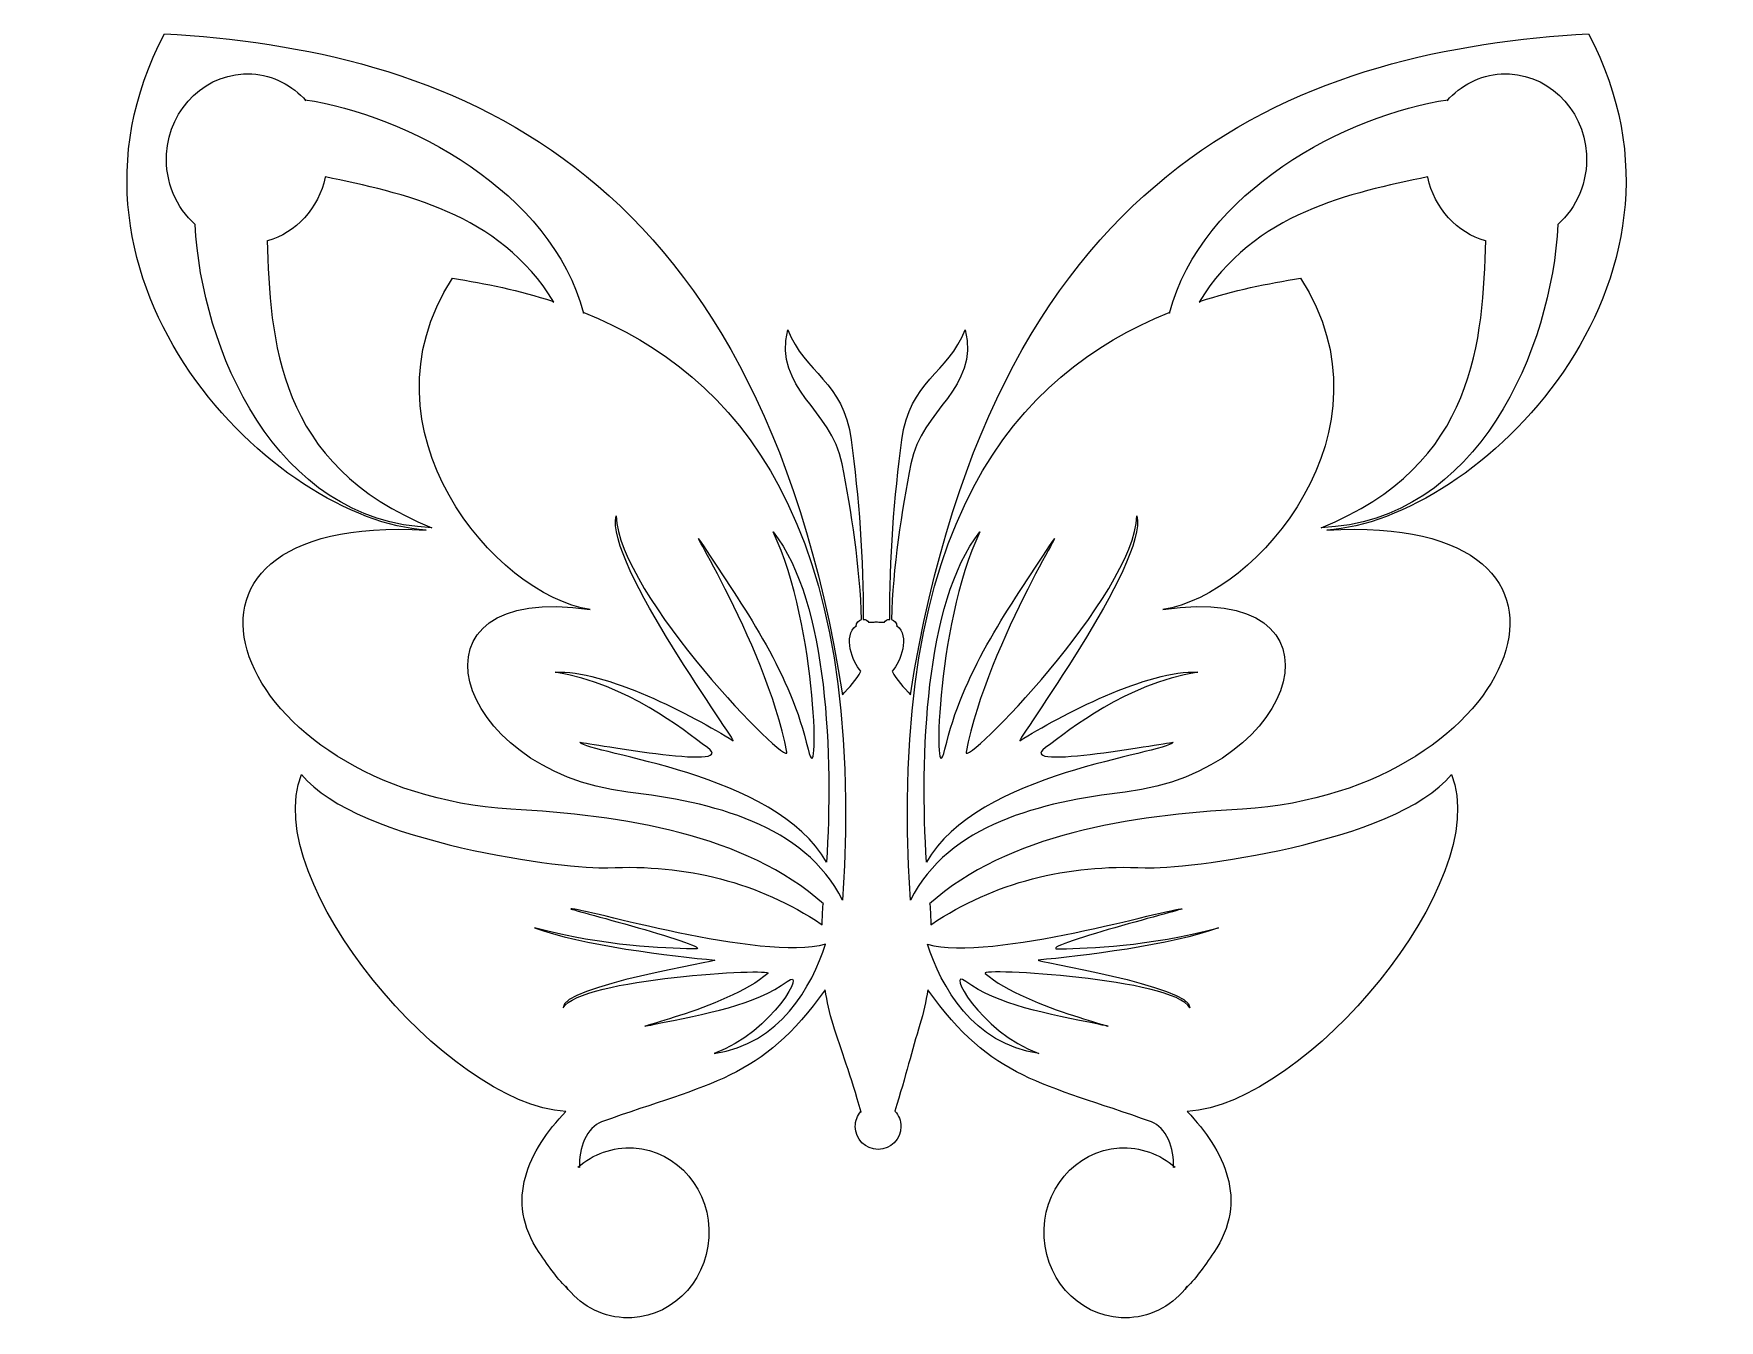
# Model space of a CAD drawing. Header units: centimetres. Extents: x -8.5 to 8.5, y -6.5 to 6.4.
import ezdxf

# ---------------------------------------------------------------- set-up
doc = ezdxf.new("R2010")
doc.units = ezdxf.units.CM
doc.header["$MEASUREMENT"] = 0
doc.layers.add('Camada 1', color=7, linetype='Continuous')

msp = doc.modelspace()

# ---------------------------------------------------------------- linework, layer by layer
at = {"layer": 'Camada 1'}
for points, knots in [([(0.53287, -2.28937), (1.31014, -1.5909), (2.5436, -1.40304), (3.6707, -1.33724), (3.6707, -1.33724), (6.45867, -1.17439), (7.59603, 1.64252), (4.51755, 1.46277), (4.51755, 1.46277), (6.02607, 1.55084), (8.45637, 3.94061), (7.14555, 6.44368), (7.14555, 6.44368), (4.37759, 6.28202), (1.19507, 5.2411), (0.34121, -0.18972), (0.34121, -0.18972), (0.34121, -0.18972), (0.34121, -0.19231), (0.34121, -0.19231), (0.34121, -0.19231), (0.27686, -0.11455), (0.19733, -0.04388), (0.1587, 0.04775), (0.1587, 0.04775), (0.24215, 0.13596), (0.33814, 0.40316), (0.20521, 0.5008), (0.20521, 0.5008), (0.20521, 0.5008), (0.20418, 0.49913), (0.20418, 0.49913), (0.20418, 0.49913), (0.2023, 0.53165), (0.17918, 0.55779), (0.14936, 0.56451), (0.14936, 0.56451), (0.16277, 1.07984), (0.25353, 1.65962), (0.34515, 2.12801), (0.34515, 2.12801), (0.45413, 2.68485), (1.02947, 2.87175), (0.89109, 3.47191), (0.89109, 3.47191), (0.7176, 3.03744), (0.33213, 2.957), (0.25392, 2.36825), (0.25392, 2.36825), (0.17875, 1.80212), (0.12634, 1.15786), (0.13515, 0.56501), (0.13515, 0.56501), (0.13515, 0.56501), (0.1302, 0.56607), (0.1302, 0.56607), (0.1302, 0.56607), (0.10805, 0.56475), (0.0889, 0.55311), (0.07707, 0.53599), (0.07707, 0.53599), (0.07707, 0.53599), (0.07583, 0.53702), (0.07583, 0.53702), (0.07583, 0.53702), (0.06705, 0.5371), (0.05792, 0.53686), (0.04842, 0.53633), (0.04842, 0.53633), (0.03104, 0.53532), (0.01394, 0.54252), (-0.001, 0.53988), (-0.001, 0.53988), (-0.01595, 0.54255), (-0.03111, 0.53533), (-0.04847, 0.53633), (-0.04847, 0.53633), (-0.05797, 0.53689), (-0.0671, 0.5371), (-0.07588, 0.53702), (-0.07588, 0.53702), (-0.07588, 0.53702), (-0.07712, 0.53599), (-0.07712, 0.53599), (-0.07712, 0.53599), (-0.08895, 0.55308), (-0.10808, 0.56475), (-0.13025, 0.56607), (-0.13025, 0.56607), (-0.13025, 0.56607), (-0.1352, 0.56501), (-0.1352, 0.56501), (-0.1352, 0.56501), (-0.12639, 1.15786), (-0.17878, 1.80212), (-0.25397, 2.36825), (-0.25397, 2.36825), (-0.33218, 2.957), (-0.71763, 3.03743), (-0.89114, 3.47191), (-0.89114, 3.47191), (-1.02949, 2.87173), (-0.45418, 2.68483), (-0.3452, 2.12801), (-0.3452, 2.12801), (-0.25357, 1.65962), (-0.16282, 1.07984), (-0.14941, 0.56451), (-0.14941, 0.56451), (-0.17923, 0.55779), (-0.20235, 0.53165), (-0.20423, 0.49913), (-0.20423, 0.49913), (-0.20423, 0.49913), (-0.20526, 0.5008), (-0.20526, 0.5008), (-0.20526, 0.5008), (-0.33819, 0.40317), (-0.2422, 0.13597), (-0.15875, 0.04775), (-0.15875, 0.04775), (-0.19738, -0.04388), (-0.27694, -0.11455), (-0.34126, -0.19231), (-0.34126, -0.19231), (-0.34126, -0.19231), (-0.34126, -0.18972), (-0.34126, -0.18972), (-0.34126, -0.18972), (-1.19507, 5.24109), (-4.37756, 6.28202), (-7.14555, 6.44368), (-7.14555, 6.44368), (-8.45638, 3.94062), (-6.02607, 1.55085), (-4.51755, 1.46277), (-4.51755, 1.46277), (-7.59606, 1.64253), (-6.45867, -1.17438), (-3.6707, -1.33724), (-3.6707, -1.33724), (-2.5436, -1.40304), (-1.31014, -1.5909), (-0.53287, -2.28937), (-0.53287, -2.28937), (-0.53287, -2.28937), (-0.53639, -2.29307), (-0.53639, -2.29307), (-0.53639, -2.29307), (-0.54025, -2.36266), (-0.54343, -2.43131), (-0.54549, -2.49926), (-0.54549, -2.49926), (-0.54549, -2.49926), (-0.55464, -2.4928), (-0.55464, -2.4928), (-0.55464, -2.4928), (-1.17731, -2.07341), (-1.91531, -1.8886), (-2.69475, -1.92752), (-2.69475, -1.92752), (-3.07594, -1.94654), (-5.20689, -1.68212), (-5.76945, -0.99007), (-5.76945, -0.99007), (-6.19588, -2.05758), (-4.3085, -4.3031), (-3.11822, -4.37266), (-3.11822, -4.37266), (-3.48506, -4.76395), (-3.74198, -5.26626), (-3.38339, -5.78855), (-3.38339, -5.78855), (-3.28698, -5.92896), (-3.18887, -6.07329), (-3.10079, -6.14815), (-3.10079, -6.14815), (-3.10079, -6.14815), (-3.12003, -6.12516), (-3.12003, -6.12516), (-3.12003, -6.12516), (-2.98268, -6.30709), (-2.7753, -6.42856), (-2.53755, -6.44237), (-2.53755, -6.44237), (-2.09273, -6.46838), (-1.70967, -6.10796), (-1.68223, -5.63759), (-1.68223, -5.63759), (-1.65474, -5.16724), (-1.99322, -4.76468), (-2.43804, -4.73869), (-2.43804, -4.73869), (-2.64812, -4.72641), (-2.84441, -4.80034), (-2.99597, -4.93133), (-2.99597, -4.93133), (-2.99597, -4.93133), (-2.97933, -4.93578), (-2.97933, -4.93578), (-2.97933, -4.93578), (-2.99507, -4.74615), (-2.90212, -4.52909), (-2.75951, -4.47773), (-2.75951, -4.47773), (-1.66265, -4.08295), (-1.15785, -4.05604), (-0.51529, -3.15116), (-0.51529, -3.15116), (-0.51529, -3.15116), (-0.51413, -3.15174), (-0.51413, -3.15174), (-0.51413, -3.15174), (-0.49667, -3.26646), (-0.4714, -3.38174), (-0.43595, -3.49895), (-0.43595, -3.49895), (-0.35647, -3.76192), (-0.25593, -4.00923), (-0.15464, -4.37946), (-0.15464, -4.37946), (-0.15464, -4.37946), (-0.15689, -4.37351), (-0.15689, -4.37351), (-0.15689, -4.37351), (-0.19182, -4.41375), (-0.21293, -4.46625), (-0.21293, -4.52371), (-0.21293, -4.52371), (-0.21293, -4.65037), (-0.11027, -4.75302), (0.01638, -4.75302), (0.01638, -4.75302), (0.14303, -4.75302), (0.24569, -4.65036), (0.24569, -4.52371), (0.24569, -4.52371), (0.24569, -4.46534), (0.22389, -4.41206), (0.18798, -4.3716), (0.18798, -4.3716), (0.18798, -4.3716), (0.18544, -4.37094), (0.18544, -4.37094), (0.18544, -4.37094), (0.29463, -4.00542), (0.35708, -3.75988), (0.43595, -3.49895), (0.43595, -3.49895), (0.4714, -3.38174), (0.49667, -3.26646), (0.51413, -3.15174), (0.51413, -3.15174), (0.51413, -3.15174), (0.51529, -3.15116), (0.51529, -3.15116), (0.51529, -3.15116), (1.15786, -4.05604), (1.66266, -4.08294), (2.75951, -4.47773), (2.75951, -4.47773), (2.90212, -4.52906), (2.99504, -4.74615), (2.97933, -4.93578), (2.97933, -4.93578), (2.97933, -4.93578), (2.99597, -4.93133), (2.99597, -4.93133), (2.99597, -4.93133), (2.84442, -4.80033), (2.64815, -4.72641), (2.43804, -4.73869), (2.43804, -4.73869), (1.99322, -4.76465), (1.65477, -5.16721), (1.68226, -5.63759), (1.68226, -5.63759), (1.7097, -6.10797), (2.09276, -6.46838), (2.53758, -6.44237), (2.53758, -6.44237), (2.77531, -6.42856), (2.98269, -6.30709), (3.12006, -6.12516), (3.12006, -6.12516), (3.12006, -6.12516), (3.10082, -6.14815), (3.10082, -6.14815), (3.10082, -6.14815), (3.1889, -6.0733), (3.28701, -5.92897), (3.38342, -5.78855), (3.38342, -5.78855), (3.74198, -5.26629), (3.48507, -4.76395), (3.11825, -4.37266), (3.11825, -4.37266), (4.30853, -4.3031), (6.19591, -2.05758), (5.76948, -0.99007), (5.76948, -0.99007), (5.2069, -1.68209), (3.07597, -1.94651), (2.69478, -1.92752), (2.69478, -1.92752), (1.91532, -1.8886), (1.17732, -2.07344), (0.55467, -2.4928), (0.55467, -2.4928), (0.55467, -2.4928), (0.54552, -2.49926), (0.54552, -2.49926), (0.54552, -2.49926), (0.54346, -2.43131), (0.54028, -2.36266), (0.53642, -2.29307), (0.53642, -2.29307), (0.53642, -2.29307), (0.53287, -2.28937), (0.53287, -2.28937)], [0, 0, 0, 0, 0.01234568, 0.01234568, 0.01234568, 0.01234568, 0.02469136, 0.02469136, 0.02469136, 0.02469136, 0.03703704, 0.03703704, 0.03703704, 0.03703704, 0.04938272, 0.04938272, 0.04938272, 0.04938272, 0.0617284, 0.0617284, 0.0617284, 0.0617284, 0.07407407, 0.07407407, 0.07407407, 0.07407407, 0.08641975, 0.08641975, 0.08641975, 0.08641975, 0.09876543, 0.09876543, 0.09876543, 0.09876543, 0.11111111, 0.11111111, 0.11111111, 0.11111111, 0.12345679, 0.12345679, 0.12345679, 0.12345679, 0.13580247, 0.13580247, 0.13580247, 0.13580247, 0.14814815, 0.14814815, 0.14814815, 0.14814815, 0.16049383, 0.16049383, 0.16049383, 0.16049383, 0.17283951, 0.17283951, 0.17283951, 0.17283951, 0.18518519, 0.18518519, 0.18518519, 0.18518519, 0.19753086, 0.19753086, 0.19753086, 0.19753086, 0.20987654, 0.20987654, 0.20987654, 0.20987654, 0.22222222, 0.22222222, 0.22222222, 0.22222222, 0.2345679, 0.2345679, 0.2345679, 0.2345679, 0.24691358, 0.24691358, 0.24691358, 0.24691358, 0.25925926, 0.25925926, 0.25925926, 0.25925926, 0.27160494, 0.27160494, 0.27160494, 0.27160494, 0.28395062, 0.28395062, 0.28395062, 0.28395062, 0.2962963, 0.2962963, 0.2962963, 0.2962963, 0.30864198, 0.30864198, 0.30864198, 0.30864198, 0.32098765, 0.32098765, 0.32098765, 0.32098765, 0.33333333, 0.33333333, 0.33333333, 0.33333333, 0.34567901, 0.34567901, 0.34567901, 0.34567901, 0.35802469, 0.35802469, 0.35802469, 0.35802469, 0.37037037, 0.37037037, 0.37037037, 0.37037037, 0.38271605, 0.38271605, 0.38271605, 0.38271605, 0.39506173, 0.39506173, 0.39506173, 0.39506173, 0.40740741, 0.40740741, 0.40740741, 0.40740741, 0.41975309, 0.41975309, 0.41975309, 0.41975309, 0.43209877, 0.43209877, 0.43209877, 0.43209877, 0.44444444, 0.44444444, 0.44444444, 0.44444444, 0.45679012, 0.45679012, 0.45679012, 0.45679012, 0.4691358, 0.4691358, 0.4691358, 0.4691358, 0.48148148, 0.48148148, 0.48148148, 0.48148148, 0.49382716, 0.49382716, 0.49382716, 0.49382716, 0.50617284, 0.50617284, 0.50617284, 0.50617284, 0.51851852, 0.51851852, 0.51851852, 0.51851852, 0.5308642, 0.5308642, 0.5308642, 0.5308642, 0.54320988, 0.54320988, 0.54320988, 0.54320988, 0.55555556, 0.55555556, 0.55555556, 0.55555556, 0.56790123, 0.56790123, 0.56790123, 0.56790123, 0.58024691, 0.58024691, 0.58024691, 0.58024691, 0.59259259, 0.59259259, 0.59259259, 0.59259259, 0.60493827, 0.60493827, 0.60493827, 0.60493827, 0.61728395, 0.61728395, 0.61728395, 0.61728395, 0.62962963, 0.62962963, 0.62962963, 0.62962963, 0.64197531, 0.64197531, 0.64197531, 0.64197531, 0.65432099, 0.65432099, 0.65432099, 0.65432099, 0.66666667, 0.66666667, 0.66666667, 0.66666667, 0.67901235, 0.67901235, 0.67901235, 0.67901235, 0.69135802, 0.69135802, 0.69135802, 0.69135802, 0.7037037, 0.7037037, 0.7037037, 0.7037037, 0.71604938, 0.71604938, 0.71604938, 0.71604938, 0.72839506, 0.72839506, 0.72839506, 0.72839506, 0.74074074, 0.74074074, 0.74074074, 0.74074074, 0.75308642, 0.75308642, 0.75308642, 0.75308642, 0.7654321, 0.7654321, 0.7654321, 0.7654321, 0.77777778, 0.77777778, 0.77777778, 0.77777778, 0.79012346, 0.79012346, 0.79012346, 0.79012346, 0.80246914, 0.80246914, 0.80246914, 0.80246914, 0.81481481, 0.81481481, 0.81481481, 0.81481481, 0.82716049, 0.82716049, 0.82716049, 0.82716049, 0.83950617, 0.83950617, 0.83950617, 0.83950617, 0.85185185, 0.85185185, 0.85185185, 0.85185185, 0.86419753, 0.86419753, 0.86419753, 0.86419753, 0.87654321, 0.87654321, 0.87654321, 0.87654321, 0.88888889, 0.88888889, 0.88888889, 0.88888889, 0.90123457, 0.90123457, 0.90123457, 0.90123457, 0.91358025, 0.91358025, 0.91358025, 0.91358025, 0.92592593, 0.92592593, 0.92592593, 0.92592593, 0.9382716, 0.9382716, 0.9382716, 0.9382716, 0.95061728, 0.95061728, 0.95061728, 0.95061728, 0.96296296, 0.96296296, 0.96296296, 0.96296296, 0.97530864, 0.97530864, 0.97530864, 0.97530864, 1, 1, 1, 1]), ([(-2.93992, 3.63885), (-3.25925, 4.86559), (-4.72086, 5.62984), (-5.73702, 5.7811), (-5.73702, 5.7811), (-5.73702, 5.7811), (-5.72456, 5.76996), (-5.72456, 5.76996), (-5.72456, 5.76996), (-5.86071, 5.92514), (-6.05185, 6.02682), (-6.26812, 6.03944), (-6.26812, 6.03944), (-6.71294, 6.06542), (-7.09595, 5.70501), (-7.12344, 5.23463), (-7.12344, 5.23463), (-7.13987, 4.95346), (-7.02552, 4.69649), (-6.83586, 4.52975), (-6.83586, 4.52975), (-6.83586, 4.52975), (-6.8371, 4.52843), (-6.8371, 4.52843), (-6.8371, 4.52843), (-6.77249, 3.29235), (-6.04298, 1.54467), (-4.4609, 1.48604), (-4.4609, 1.48604), (-6.02591, 2.1103), (-6.08393, 3.38691), (-6.1124, 4.36947), (-6.1124, 4.36947), (-6.1124, 4.36947), (-6.11097, 4.36415), (-6.11097, 4.36415), (-6.11097, 4.36415), (-5.82488, 4.44625), (-5.59786, 4.69088), (-5.53087, 5.00299), (-5.53087, 5.00299), (-5.53087, 5.00299), (-5.53016, 5.00654), (-5.53016, 5.00654), (-5.53016, 5.00654), (-4.76467, 4.84443), (-3.78714, 4.65515), (-3.23744, 3.75083), (-3.23744, 3.75083), (-3.23744, 3.75083), (-3.24937, 3.75879), (-3.24937, 3.75879), (-3.24937, 3.75879), (-3.5828, 3.86655), (-3.92242, 3.93855), (-4.25518, 3.98866), (-4.25518, 3.98866), (-5.23533, 2.47133), (-3.82722, 0.80847), (-2.87196, 0.66465), (-2.87196, 0.66465), (-4.82138, 0.95821), (-4.26872, -0.95735), (-2.49578, -1.16733), (-2.49578, -1.16733), (-1.65131, -1.26726), (-0.72262, -1.49007), (-0.34064, -2.25265), (-0.34064, -2.25265), (-0.09259, 1.53772), (-1.40233, 3.03063), (-2.93721, 3.64608), (-2.93721, 3.64608), (-2.93721, 3.64608), (-2.93992, 3.63885), (-2.93992, 3.63885)], [0, 0, 0, 0, 0.05, 0.05, 0.05, 0.05, 0.1, 0.1, 0.1, 0.1, 0.15, 0.15, 0.15, 0.15, 0.2, 0.2, 0.2, 0.2, 0.25, 0.25, 0.25, 0.25, 0.3, 0.3, 0.3, 0.3, 0.35, 0.35, 0.35, 0.35, 0.4, 0.4, 0.4, 0.4, 0.45, 0.45, 0.45, 0.45, 0.5, 0.5, 0.5, 0.5, 0.55, 0.55, 0.55, 0.55, 0.6, 0.6, 0.6, 0.6, 0.65, 0.65, 0.65, 0.65, 0.7, 0.7, 0.7, 0.7, 0.75, 0.75, 0.75, 0.75, 0.8, 0.8, 0.8, 0.8, 0.85, 0.85, 0.85, 0.85, 0.9, 0.9, 0.9, 0.9, 1, 1, 1, 1]), ([(2.93725, 3.64608), (1.40238, 3.03061), (0.09264, 1.53769), (0.34071, -2.25265), (0.34071, -2.25265), (0.72269, -1.49009), (1.65138, -1.26729), (2.49585, -1.16733), (2.49585, -1.16733), (4.26882, -0.95733), (4.82146, 0.9582), (2.87206, 0.66465), (2.87206, 0.66465), (3.82731, 0.80848), (5.23542, 2.47133), (4.25525, 3.98866), (4.25525, 3.98866), (3.92248, 3.93852), (3.58286, 3.86653), (3.24944, 3.75879), (3.24944, 3.75879), (3.24944, 3.75879), (3.23751, 3.75083), (3.23751, 3.75083), (3.23751, 3.75083), (3.78721, 4.65518), (4.76476, 4.84443), (5.53023, 5.00654), (5.53023, 5.00654), (5.53023, 5.00654), (5.53092, 5.00299), (5.53092, 5.00299), (5.53092, 5.00299), (5.59791, 4.69089), (5.82493, 4.44625), (6.11102, 4.36415), (6.11102, 4.36415), (6.11102, 4.36415), (6.11245, 4.36947), (6.11245, 4.36947), (6.11245, 4.36947), (6.08398, 3.38689), (6.02596, 2.11027), (4.46095, 1.48604), (4.46095, 1.48604), (6.043, 1.54467), (6.77251, 3.29238), (6.83715, 4.52843), (6.83715, 4.52843), (6.83715, 4.52843), (6.83591, 4.52975), (6.83591, 4.52975), (6.83591, 4.52975), (7.02556, 4.69649), (7.13989, 4.95345), (7.12349, 5.23463), (7.12349, 5.23463), (7.096, 5.70501), (6.71296, 6.06542), (6.26817, 6.03944), (6.26817, 6.03944), (6.0519, 6.02679), (5.86076, 5.92514), (5.72461, 5.76996), (5.72461, 5.76996), (5.72461, 5.76996), (5.73707, 5.7811), (5.73707, 5.7811), (5.73707, 5.7811), (4.72091, 5.62984), (3.2593, 4.86559), (2.93997, 3.63885), (2.93997, 3.63885), (2.93997, 3.63885), (2.93725, 3.64608), (2.93725, 3.64608)], [0, 0, 0, 0, 0.05, 0.05, 0.05, 0.05, 0.1, 0.1, 0.1, 0.1, 0.15, 0.15, 0.15, 0.15, 0.2, 0.2, 0.2, 0.2, 0.25, 0.25, 0.25, 0.25, 0.3, 0.3, 0.3, 0.3, 0.35, 0.35, 0.35, 0.35, 0.4, 0.4, 0.4, 0.4, 0.45, 0.45, 0.45, 0.45, 0.5, 0.5, 0.5, 0.5, 0.55, 0.55, 0.55, 0.55, 0.6, 0.6, 0.6, 0.6, 0.65, 0.65, 0.65, 0.65, 0.7, 0.7, 0.7, 0.7, 0.75, 0.75, 0.75, 0.75, 0.8, 0.8, 0.8, 0.8, 0.85, 0.85, 0.85, 0.85, 0.9, 0.9, 0.9, 0.9, 1, 1, 1, 1]), ([(-0.50017, -1.87144), (-0.43916, -0.82599), (-0.47882, 0.7305), (-1.03632, 1.44371), (-1.03632, 1.44371), (-0.58764, 0.4924), (-0.56782, -1.24774), (-0.68662, -0.73786), (-0.68662, -0.73786), (-0.86506, 0.02821), (-1.29191, 0.62625), (-1.70672, 1.25829), (-1.70672, 1.25829), (-2.06735, 1.80772), (-1.1103, 0.34691), (-0.89884, -0.7676), (-0.89884, -0.7676), (-0.86648, -0.93823), (-2.58868, 0.81442), (-2.6126, 1.6059), (-2.6126, 1.6059), (-2.73079, 1.14746), (-1.37602, -0.69198), (-1.43938, -0.65182), (-1.43938, -0.65182), (-1.83372, -0.40166), (-2.74121, 0.06917), (-3.2236, 0.03477), (-3.2236, 0.03477), (-2.48565, -0.08744), (-1.95664, -0.53324), (-1.69603, -0.72099), (-1.69603, -0.72099), (-1.35736, -0.96509), (-2.98529, -0.65651), (-2.97693, -0.66723), (-2.97693, -0.66723), (-2.88414, -0.78696), (-1.00785, -0.96839), (-0.50017, -1.87144)], [0, 0, 0, 0, 0.09090909, 0.09090909, 0.09090909, 0.09090909, 0.18181818, 0.18181818, 0.18181818, 0.18181818, 0.27272727, 0.27272727, 0.27272727, 0.27272727, 0.36363636, 0.36363636, 0.36363636, 0.36363636, 0.45454545, 0.45454545, 0.45454545, 0.45454545, 0.54545455, 0.54545455, 0.54545455, 0.54545455, 0.63636364, 0.63636364, 0.63636364, 0.63636364, 0.72727273, 0.72727273, 0.72727273, 0.72727273, 0.81818182, 0.81818182, 0.81818182, 0.81818182, 1, 1, 1, 1]), ([(2.97693, -0.66724), (2.98526, -0.65655), (1.35736, -0.96511), (1.69603, -0.721), (1.69603, -0.721), (1.95667, -0.53323), (2.48568, -0.08746), (3.2236, 0.03476), (3.2236, 0.03476), (2.74124, 0.06916), (1.83374, -0.40167), (1.43938, -0.65183), (1.43938, -0.65183), (1.37601, -0.69199), (2.73081, 1.14744), (2.6126, 1.60589), (2.6126, 1.60589), (2.58868, 0.81442), (0.86648, -0.93824), (0.89884, -0.76761), (0.89884, -0.76761), (1.1103, 0.34689), (2.06735, 1.80771), (1.70672, 1.25828), (1.70672, 1.25828), (1.29191, 0.62622), (0.86508, 0.02821), (0.68665, -0.73787), (0.68665, -0.73787), (0.56785, -1.24775), (0.58767, 0.49239), (1.03635, 1.4437), (1.03635, 1.4437), (0.47885, 0.73049), (0.43919, -0.826), (0.5002, -1.87145), (0.5002, -1.87145), (1.00788, -0.96839), (2.88414, -0.78696), (2.97693, -0.66724)], [0, 0, 0, 0, 0.09090909, 0.09090909, 0.09090909, 0.09090909, 0.18181818, 0.18181818, 0.18181818, 0.18181818, 0.27272727, 0.27272727, 0.27272727, 0.27272727, 0.36363636, 0.36363636, 0.36363636, 0.36363636, 0.45454545, 0.45454545, 0.45454545, 0.45454545, 0.54545455, 0.54545455, 0.54545455, 0.54545455, 0.63636364, 0.63636364, 0.63636364, 0.63636364, 0.72727273, 0.72727273, 0.72727273, 0.72727273, 0.81818182, 0.81818182, 0.81818182, 0.81818182, 1, 1, 1, 1]), ([(-0.51038, -2.69403), (-0.64601, -3.11533), (-0.9711, -3.69945), (-1.62846, -3.78938), (-1.62846, -3.78938), (-1.02971, -3.57221), (-0.68937, -2.91112), (-0.89554, -3.0676), (-0.89554, -3.0676), (-1.20542, -3.30276), (-1.71829, -3.39156), (-2.22616, -3.49734), (-2.22616, -3.49734), (-2.6677, -3.58934), (-1.49549, -3.34417), (-1.09012, -2.98632), (-1.09012, -2.98632), (-1.0281, -2.93145), (-2.97554, -3.03646), (-3.14437, -3.33229), (-3.14437, -3.33229), (-3.17104, -3.1174), (-1.55399, -2.858), (-1.62108, -2.85255), (-1.62108, -2.85255), (-2.03904, -2.81868), (-2.98157, -2.70031), (-3.42996, -2.52809), (-3.42996, -2.52809), (-2.71164, -2.72441), (-2.13062, -2.72769), (-1.85019, -2.74148), (-1.85019, -2.74148), (-1.48581, -2.75945), (-3.07746, -2.34146), (-3.06762, -2.34), (-3.06762, -2.34), (-2.95804, -2.32472), (-1.15581, -2.87331), (-0.51038, -2.69403)], [0, 0, 0, 0, 0.09090909, 0.09090909, 0.09090909, 0.09090909, 0.18181818, 0.18181818, 0.18181818, 0.18181818, 0.27272727, 0.27272727, 0.27272727, 0.27272727, 0.36363636, 0.36363636, 0.36363636, 0.36363636, 0.45454545, 0.45454545, 0.45454545, 0.45454545, 0.54545455, 0.54545455, 0.54545455, 0.54545455, 0.63636364, 0.63636364, 0.63636364, 0.63636364, 0.72727273, 0.72727273, 0.72727273, 0.72727273, 0.81818182, 0.81818182, 0.81818182, 0.81818182, 1, 1, 1, 1]), ([(0.51041, -2.69403), (0.64604, -3.11533), (0.97113, -3.69945), (1.62849, -3.78938), (1.62849, -3.78938), (1.02974, -3.57221), (0.6894, -2.91112), (0.89559, -3.0676), (0.89559, -3.0676), (1.20547, -3.30276), (1.71834, -3.39156), (2.22621, -3.49734), (2.22621, -3.49734), (2.66775, -3.58934), (1.49554, -3.34417), (1.09014, -2.98632), (1.09014, -2.98632), (1.02812, -2.93145), (2.97556, -3.03646), (3.14442, -3.33229), (3.14442, -3.33229), (3.17109, -3.1174), (1.55404, -2.858), (1.62113, -2.85255), (1.62113, -2.85255), (2.03909, -2.81868), (2.98164, -2.70031), (3.43001, -2.52809), (3.43001, -2.52809), (2.71172, -2.72441), (2.13069, -2.72769), (1.85024, -2.74148), (1.85024, -2.74148), (1.48588, -2.75945), (3.07754, -2.34146), (3.06769, -2.34), (3.06769, -2.34), (2.95807, -2.32472), (1.15581, -2.87331), (0.51041, -2.69403)], [0, 0, 0, 0, 0.09090909, 0.09090909, 0.09090909, 0.09090909, 0.18181818, 0.18181818, 0.18181818, 0.18181818, 0.27272727, 0.27272727, 0.27272727, 0.27272727, 0.36363636, 0.36363636, 0.36363636, 0.36363636, 0.45454545, 0.45454545, 0.45454545, 0.45454545, 0.54545455, 0.54545455, 0.54545455, 0.54545455, 0.63636364, 0.63636364, 0.63636364, 0.63636364, 0.72727273, 0.72727273, 0.72727273, 0.72727273, 0.81818182, 0.81818182, 0.81818182, 0.81818182, 1, 1, 1, 1])]:
    msp.add_open_spline(points, degree=3, knots=knots, dxfattribs=at)

doc.saveas('drawing.dxf')
